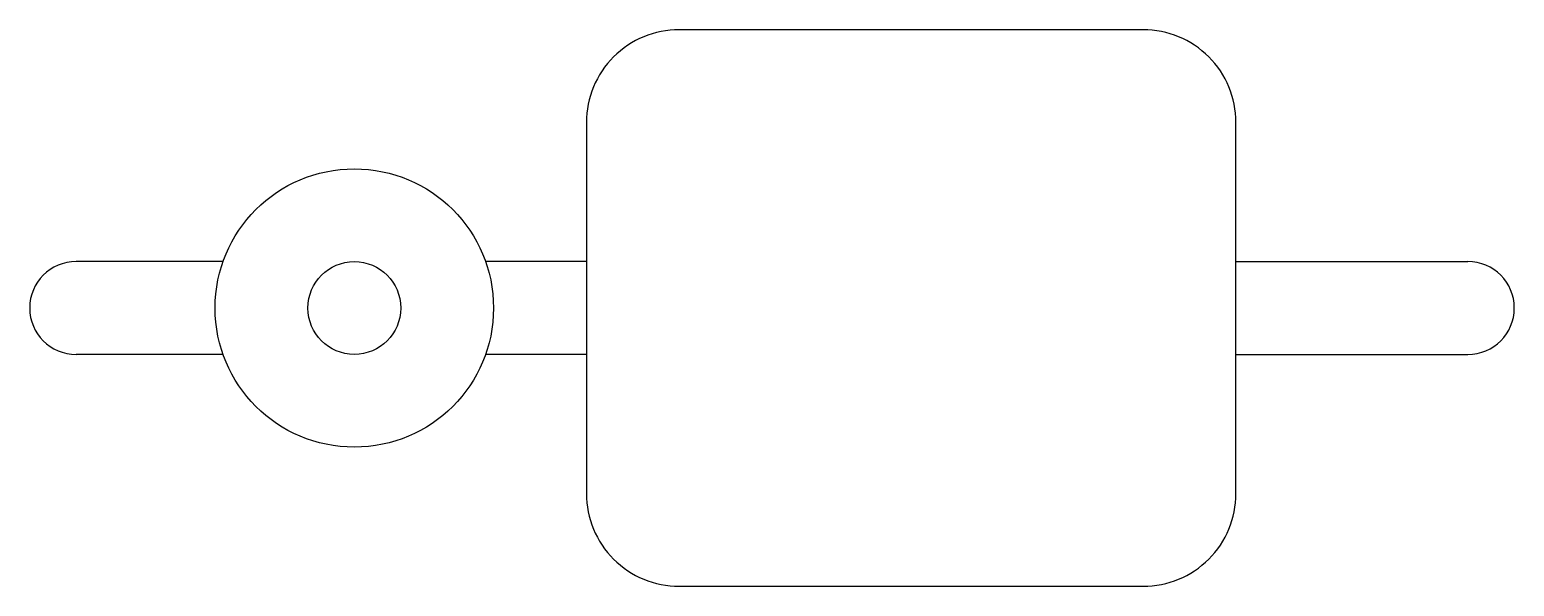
# Model space of a CAD drawing. Header units: inches. Extents: x -19 to 13, y 0 to 12.
import ezdxf

# ---------------------------------------------------------------- set-up
doc = ezdxf.new("R2010")
doc.units = ezdxf.units.IN
doc.header["$LTSCALE"] = 0.5
doc.header["$MEASUREMENT"] = 0

msp = doc.modelspace()

# ---------------------------------------------------------------- linework, layer by layer
for p, q in [((-14.831, 7), (-18, 7)), ((-7, 7), (-9.174, 7)), ((7, 7), (12, 7)), ((-14.831, 5), (-18, 5)), ((-7, 5), (-9.174, 5)), ((7, 5), (12, 5))]:
    msp.add_line(p, q)
msp.add_lwpolyline([(-7, 10), (-7, 2, 0.414214), (-5, 0), (5, 0, 0.414214), (7, 2), (7, 10, 0.414214), (5, 12), (-5, 12, 0.414214)], format="xyb", close=True)
for radius in [3, 1]:
    msp.add_circle((-12.003, 6), radius)
for centre, start, end in [((-18, 6), 90, 270), ((12, 6), 270, 90)]:
    msp.add_arc(centre, 1, start, end)

doc.saveas('drawing.dxf')
